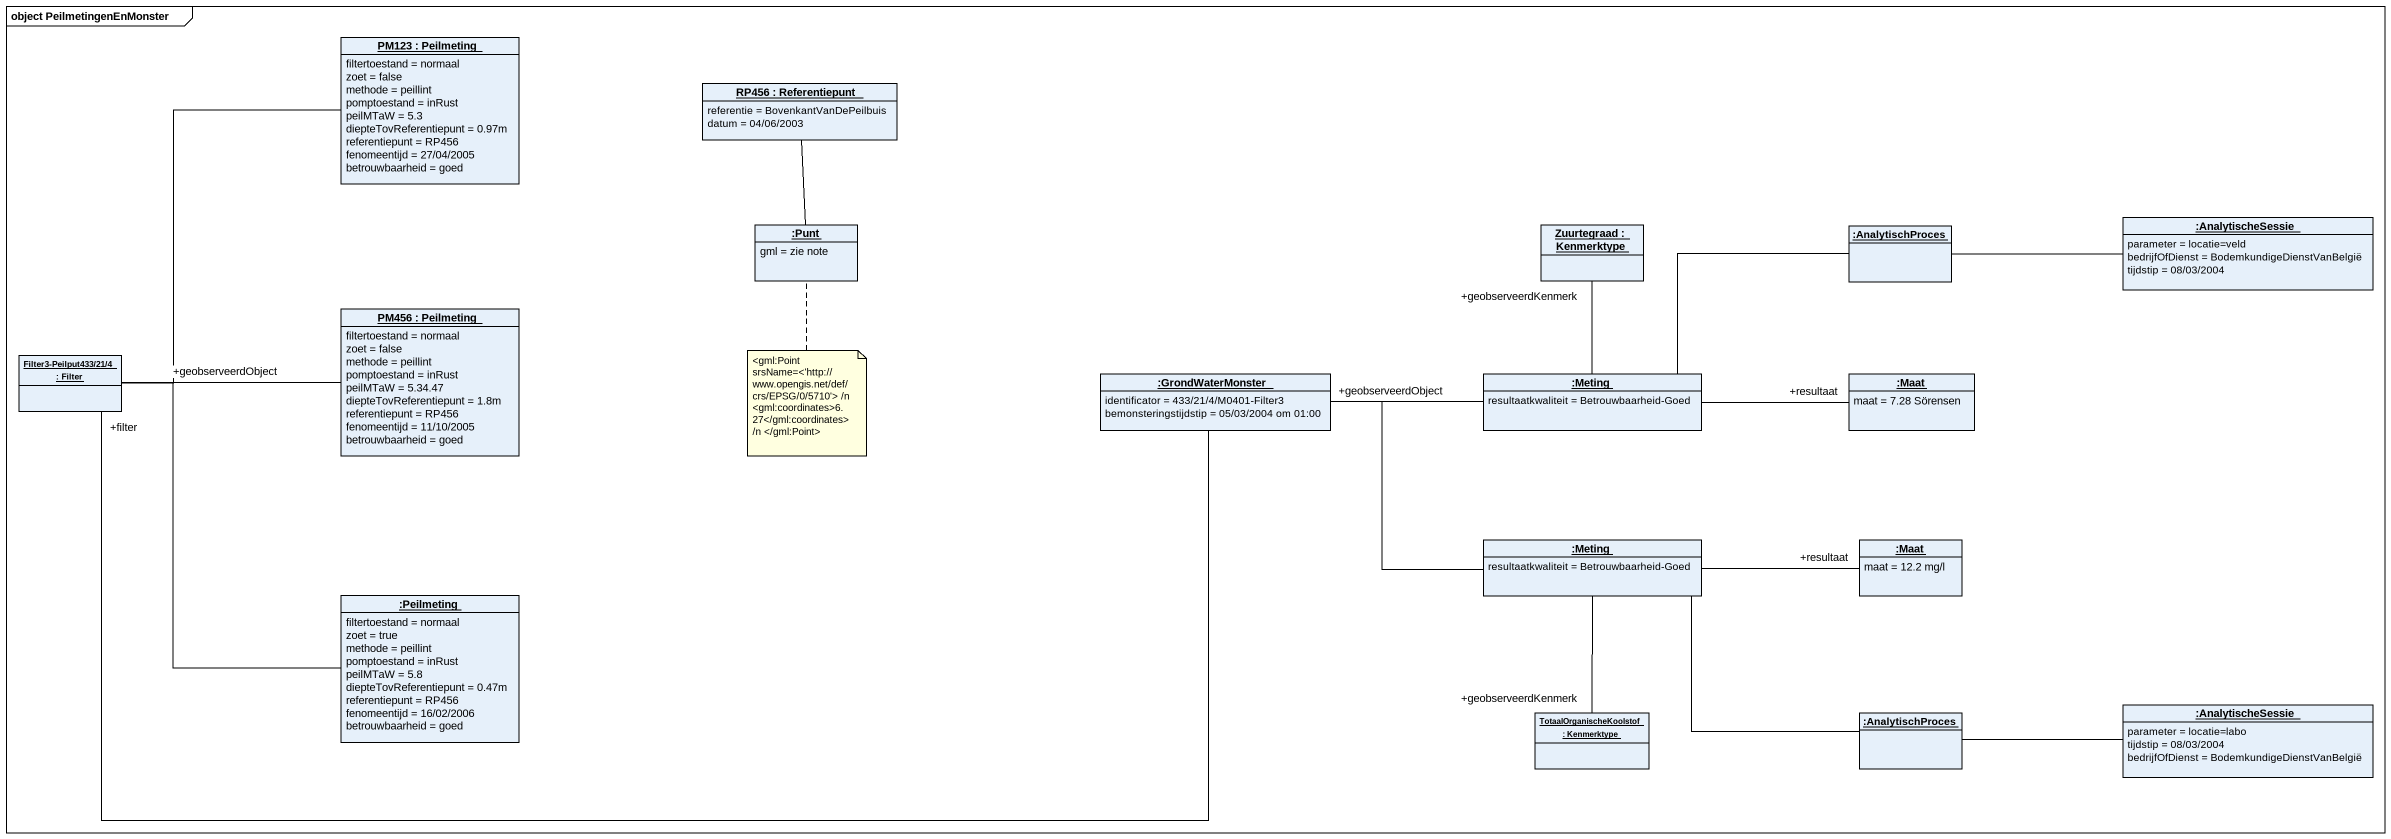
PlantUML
@startuml
mainframe object PeilmetingenEnMonster
hide circle
hide empty members
object "PM123 : Peilmeting" as PM123 {
  filtertoestand = normaal
  zoet = false
  methode = peillint
  pomptoestand = inRust
  peilMTaW = 5.3
  diepteTovReferentiepunt = 0.97m
  referentiepunt = RP456
  fenomeentijd = 27/04/2005
  betrouwbaarheid = goed
}
object "RP456 : Referentiepunt" as RP456 {
  referentie = BovenkantVanDePeilbuis
  datum = 04/06/2003
}
object ":Punt" as Punt {
  gml = zie note
}
object "Zuurtegraad : Kenmerktype" as Zuurtegraad
object ":AnalytischProces" as AnalytischProces
object ":AnalytischeSessie" as AnalytischeSessie {
  parameter = locatie=veld
  bedrijfOfDienst = BodemkundigeDienstVanBelgië
  tijdstip = 08/03/2004
}
object "PM456 : Peilmeting" as PM456 {
  filtertoestand = normaal
  zoet = false
  methode = peillint
  pomptoestand = inRust
  peilMTaW = 5.34.47
  diepteTovReferentiepunt = 1.8m
  referentiepunt = RP456
  fenomeentijd = 11/10/2005
  betrouwbaarheid = goed
}
object "Filter3-Peilput433/21/4 : Filter" as Filter3_Peilput433_21_4
object ":GrondWaterMonster" as GrondWaterMonster {
  identificator = 433/21/4/M0401-Filter3
  bemonsteringstijdstip = 05/03/2004 om 01:00
}
object ":Meting" as Meting {
  resultaatkwaliteit = Betrouwbaarheid-Goed
}
object ":Maat" as Maat {
  maat = 7.28 Sörensen
}
object ":Meting" as Meting_2 {
  resultaatkwaliteit = Betrouwbaarheid-Goed
}
object ":Maat" as Maat_2 {
  maat = 12.2 mg/l
}
object ":Peilmeting" as Peilmeting {
  filtertoestand = normaal
  zoet = true
  methode = peillint
  pomptoestand = inRust
  peilMTaW = 5.8
  diepteTovReferentiepunt = 0.47m
  referentiepunt = RP456
  fenomeentijd = 16/02/2006
  betrouwbaarheid = goed
}
object "TotaalOrganischeKoolstof : Kenmerktype" as TotaalOrganischeKoolstof
object ":AnalytischProces" as AnalytischProces_2
object ":AnalytischeSessie" as AnalytischeSessie_2 {
  parameter = locatie=labo
  tijdstip = 08/03/2004
  bedrijfOfDienst = BodemkundigeDienstVanBelgië
}
PM123 -- Filter3_Peilput433_21_4
RP456 -- Punt
AnalytischProces -right- AnalytischeSessie
Filter3_Peilput433_21_4 "+geobserveerdObject" -right- PM456
GrondWaterMonster -left- "+filter" Filter3_Peilput433_21_4
Meting -up- "+geobserveerdKenmerk" Zuurtegraad
Meting -right- AnalytischProces
Meting -left- "+geobserveerdObject" GrondWaterMonster
Meting -right- "+resultaat" Maat
Meting_2 -left- GrondWaterMonster
Meting_2 -right- "+resultaat" Maat_2
Meting_2 -- "+geobserveerdKenmerk" TotaalOrganischeKoolstof
Meting_2 -right- AnalytischProces_2
Peilmeting -up- Filter3_Peilput433_21_4
AnalytischProces_2 -right- AnalytischeSessie_2
note bottom of Punt : <gml:Point srsName=<'http://www.opengis.net/def/crs/EPSG/0/5710'> /n <gml:coordinates>6.27</gml:coordinates> /n </gml:Point>
@enduml
